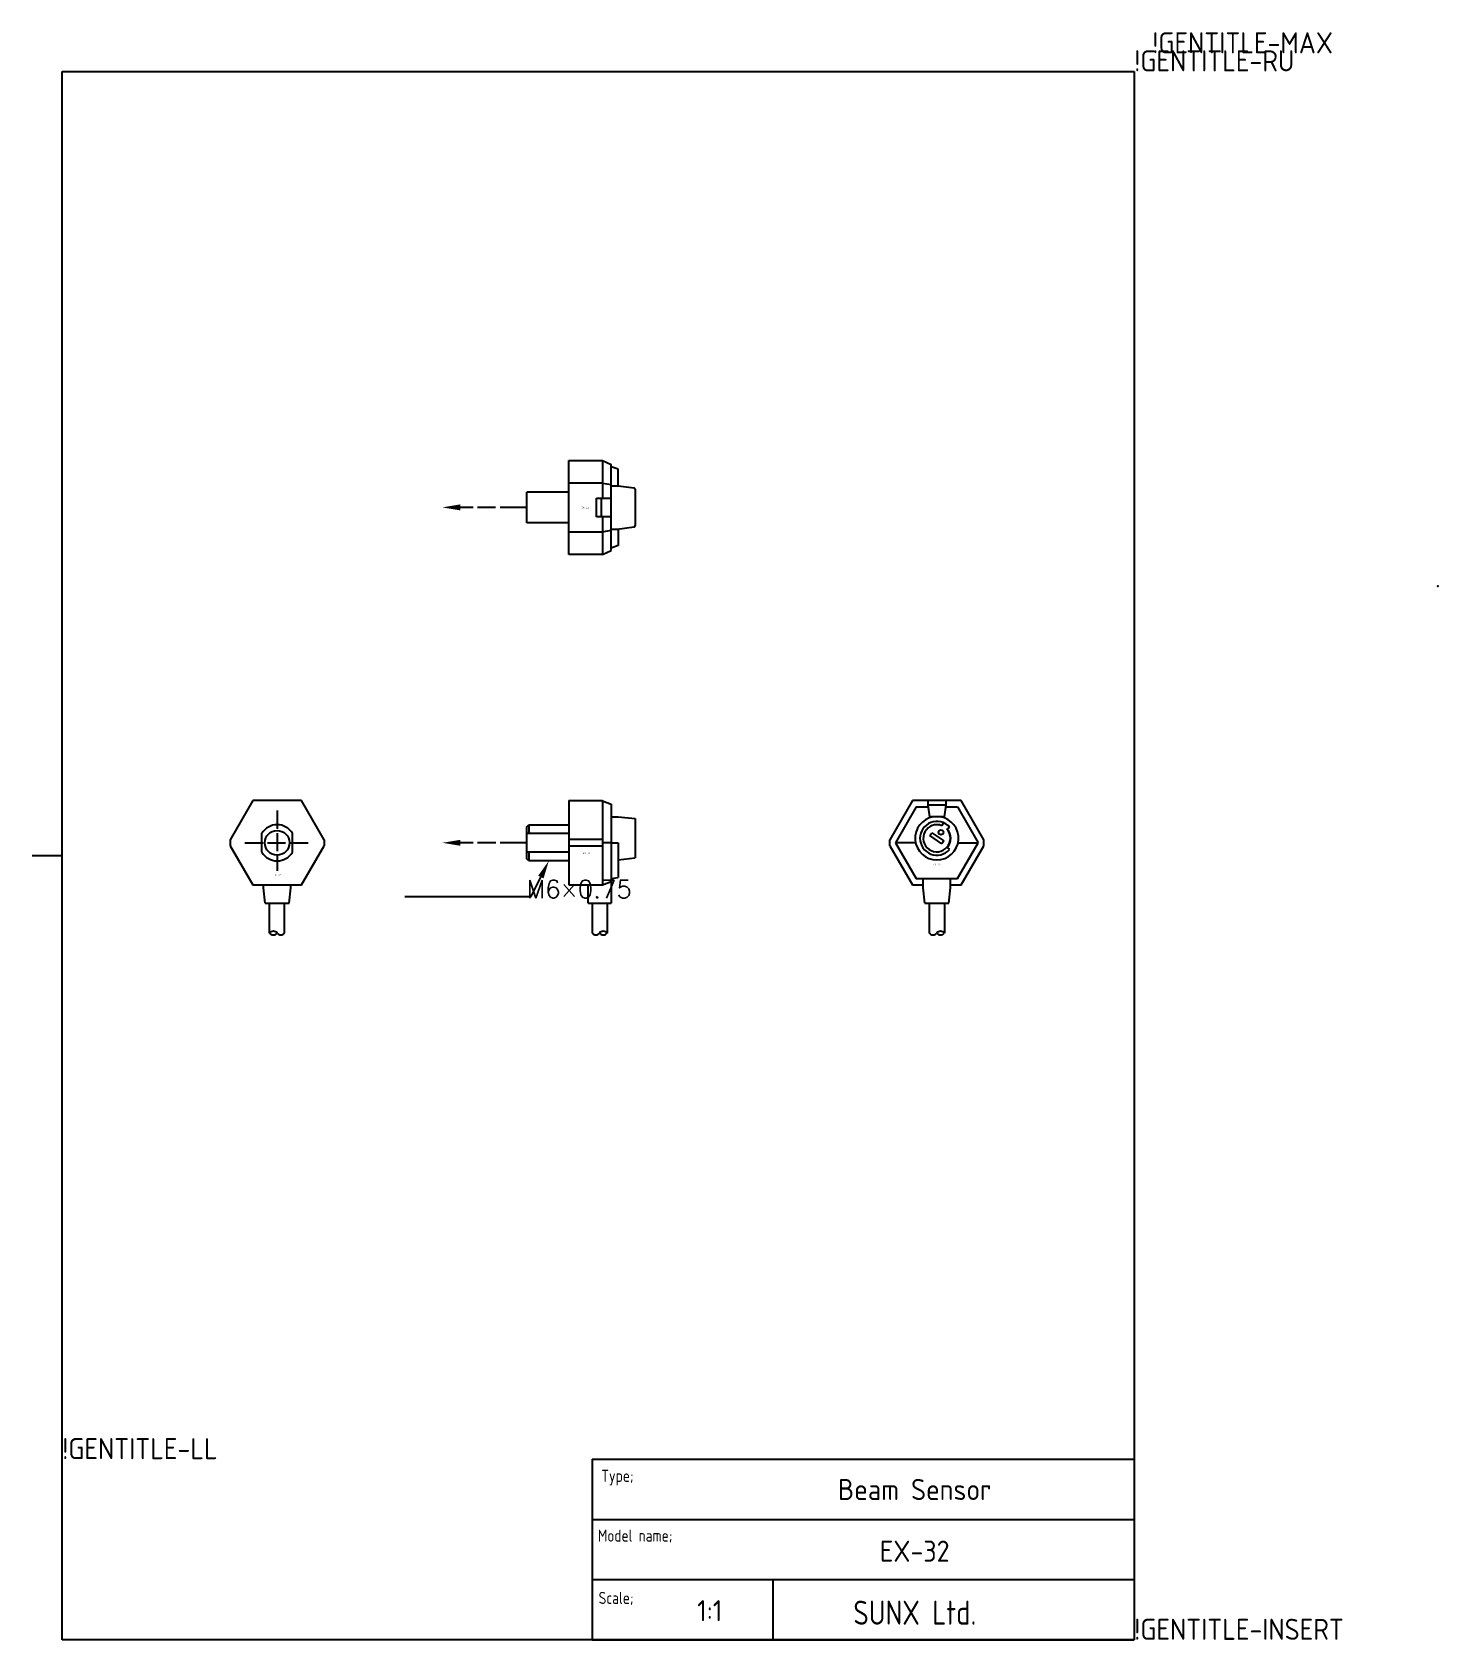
# Model space of a CAD drawing. Extents: x -233 to 0, y -175 to 92.
import ezdxf
from ezdxf.enums import TextEntityAlignment as Align

# ---------------------------------------------------------------- set-up
doc = ezdxf.new("R2010")
doc.units = 0
doc.linetypes.add('AM_ISO02W050X2', pattern=[3.75, 3, -0.75])
doc.layers.get('0').update_dxf_attribs({"linetype": 'CONTINUOUS'})
for name, color, linetype in [('1', 7, 'CONTINUOUS'), ('AM_0', 7, 'CONTINUOUS'), ('AM_5', 3, 'CONTINUOUS'), ('AM_BOR', 7, 'CONTINUOUS')]:
    doc.layers.add(name, color=color, linetype=linetype)
doc.styles.add('ACANSTS', font='romans.shx', dxfattribs={"height": 1, "bigfont": 'extfont.shx'})
doc.styles.get("Standard").update_dxf_attribs({"font": 'ISOCP.SHX', "bigfont": 'EXTFONT.SHX'})

# ---------------------------------------------------------------- blocks, each defined once
blk = doc.blocks.new('カタログA4F')
at = {"layer": 'AM_BOR', "color": 7}
for p, q in [((-178, 260.5), (0, 260.5)), ((-178, 0), (-178, 260.5)), ((0, 260.5), (0, 0)), ((0, 0), (-178, 0))]:
    blk.add_line(p, q, dxfattribs=at)
at = {"layer": 'AM_BOR'}
blk.add_line((-183, 130.25), (-178, 130.25), dxfattribs=at)
for s, p in [('!GENTITLE-MAX', (3, 263.5)), ('!GENTITLE-RU', (0, 260.5)), ('!GENTITLE-LL', (-178, 30)), ('!GENTITLE-INSERT', (0, 0))]:
    blk.add_text(s, height=3.5, dxfattribs=at).set_placement(p)
blk = doc.blocks.new('カタログT')
at = {"layer": 'AM_BOR', "color": 7}
for p, q in [((-90, 30), (0, 30)), ((-90, 30), (-90, 0)), ((-90, 20), (0, 20)), ((-90, 10), (0, 10)), ((-60, 10), (-60, 0))]:
    blk.add_line(p, q, dxfattribs=at)
at = {"layer": 'AM_BOR'}
for p in [(0, 30), (-90, 0)]:
    blk.add_line(p, (0, 0), dxfattribs=at)
at = {"layer": 'AM_BOR', "color": 2, "width": 0.9}
for s, height, p in [('Type;', 2, (-88.49, 27.24)), ('Model name;', 2, (-89.07, 17.31)), ('Scale;', 2, (-88.93, 6.96)), ('SUNX Ltd.', 4, (-46.64, 4.51))]:
    blk.add_text(s, height=height, dxfattribs=at).set_placement(p, align=Align.MIDDLE_LEFT)
at = {"layer": 'AM_BOR', "color": 2}
for tag, p in [('TYPE', (-36.46, 24.97)), ('MODEL-NAME', (-36.46, 14.73)), ('GEN-TITLE-SCA', (-70.49, 4.85))]:
    blk.add_attdef(tag, text='', height=3.5, dxfattribs=at).set_placement(p, align=Align.MIDDLE)
blk = doc.blocks.new('*S15')
at = {"layer": 'AM_5'}
for p, q in [((-150.54, -51.59), (-148.94, -48.34)), ((-171.51, -51.59), (-162.09, -51.59)), ((-162.09, -51.59), (-150.54, -51.59))]:
    blk.add_line(p, q, dxfattribs=at)
blk.add_trace([(-148.49, -48.56), (-149.39, -48.12), (-147.62, -45.65)], dxfattribs=at)
at = {"color": 2, "style": 'ACANSTS'}
blk.add_text('M6×0.75', height=3, dxfattribs=at).set_placement((-151.3, -51.85))
blk = doc.blocks.new('*S16')
at = {"layer": 'AM_5', "linetype": 'AM_ISO02W050X2'}
for p, q in [((-152.69, -42.65), (-162.29, -42.65)), ((-151.29, -42.65), (-152.69, -42.65))]:
    blk.add_line(p, q, dxfattribs=at)
blk.add_trace([(-162.29, -42.15), (-162.29, -43.15), (-165.29, -42.65)], dxfattribs=at)
blk = doc.blocks.new('*S17')
at = {"layer": 'AM_5', "linetype": 'AM_ISO02W050X2'}
for p, q in [((-152.7, 13.06), (-162.3, 13.06)), ((-151.29, 13.06), (-152.7, 13.06))]:
    blk.add_line(p, q, dxfattribs=at)
blk.add_trace([(-162.3, 13.56), (-162.3, 12.56), (-165.3, 13.06)], dxfattribs=at)

msp = doc.modelspace()

# ---------------------------------------------------------------- linework, layer by layer
for p, q in [((-138.69, 20.86), (-137.29, 20.2)), ((-138.69, 5.26), (-137.29, 5.92)), ((-138.69, -35.66), (-137.29, -36.24)), ((-86.71, -42.65), (-90.06, -42.65)), ((-138.69, -49.64), (-137.29, -49.07))]:
    msp.add_line(p, q)
at = {"color": 2}
for p, q in [((-138.69, 17.1), (-137.29, 16.87)), ((-138.94, 14.61), (-138.94, 11.51)), ((-138.69, 9.02), (-137.29, 9.25))]:
    msp.add_line(p, q, dxfattribs=at)
at = {"color": 2, "linetype": 'AM_ISO02W050X2'}
for p, q in [((-192.73, -37.31), (-192.73, -47.28)), ((-198.07, -42.65), (-187.56, -42.65))]:
    msp.add_line(p, q, dxfattribs=at)
msp.add_point((0, 0))
msp.add_point((0, 0))
at = {"layer": '1', "color": 7}
for p, q in [((-144.29, 5.26), (-144.29, 20.86)), ((-144.29, 20.86), (-138.69, 20.86)), ((-137.29, 12.46), (-137.29, 20.2)), ((-136.09, 19.41), (-137.29, 19.82)), ((-136.09, 16.66), (-136.09, 19.41)), ((-137.29, 16.66), (-136.09, 16.66)), ((-136.09, 16.66), (-133.47, 16.29)), ((-133.29, 16.09), (-133.29, 10.04)), ((-144.29, 15.61), (-151.29, 15.61)), ((-151.29, 10.51), (-151.29, 15.61)), ((-139.69, 11.51), (-139.69, 14.61)), ((-139.69, 14.61), (-137.29, 14.61)), ((-137.29, 11.51), (-139.69, 11.51)), ((-137.29, 5.92), (-137.29, 12.46)), ((-144.29, 10.51), (-151.29, 10.51)), ((-137.29, 9.46), (-136.29, 9.46)), ((-136.29, 9.46), (-133.47, 9.84)), ((-136.09, 9.46), (-136.09, 6.71)), ((-136.09, 6.71), (-137.29, 6.3)), ((-138.69, 5.26), (-144.29, 5.26)), ((-196.77, -35.65), (-200.53, -42.16)), ((-188.69, -35.65), (-196.77, -35.65)), ((-184.93, -42.16), (-188.69, -35.65)), ((-144.29, -35.65), (-144.29, -49.65)), ((-144.29, -35.65), (-138.69, -35.65)), ((-137.29, -36.24), (-137.29, -52.65)), ((-87.23, -35.65), (-90.99, -42.16)), ((-86.63, -36.7), (-90.06, -42.65)), ((-79.15, -35.65), (-87.23, -35.65)), ((-86.63, -36.7), (-84.64, -36.7)), ((-84.69, -35.65), (-84.69, -36.4)), ((-84.69, -36.4), (-84.39, -38.35)), ((-81.69, -36.4), (-81.99, -38.35)), ((-81.74, -36.7), (-79.76, -36.7)), ((-81.69, -35.65), (-81.69, -36.4)), ((-79.76, -36.7), (-76.32, -42.65)), ((-75.39, -42.16), (-79.15, -35.65)), ((-151.29, -40), (-150.94, -39.65)), ((-151.29, -45.3), (-151.29, -40)), ((-150.94, -39.65), (-144.29, -39.65)), ((-137.29, -38.35), (-136.09, -38.35)), ((-136.09, -38.35), (-133.29, -38.63)), ((-133.29, -38.63), (-133.29, -45.13)), ((-81.99, -38.35), (-84.39, -38.35)), ((-81.11, -40.03), (-81.48, -40.36)), ((-200.53, -42.16), (-200.53, -43.14)), ((-195.28, -44.23), (-195.28, -41.07)), ((-190.18, -44.23), (-190.18, -41.07)), ((-184.93, -42.16), (-184.93, -43.14)), ((-136.09, -42.65), (-136.09, -48.43)), ((-90.99, -43.14), (-90.99, -42.16)), ((-90.06, -42.65), (-86.63, -48.6)), ((-79.76, -48.6), (-76.32, -42.65)), ((-79.67, -42.65), (-76.32, -42.65)), ((-75.39, -43.14), (-75.39, -42.16)), ((-200.53, -43.14), (-196.77, -49.65)), ((-188.69, -49.65), (-184.93, -43.14)), ((-150.94, -45.65), (-151.29, -45.3)), ((-136.09, -45.5), (-133.29, -45.13)), ((-90.99, -43.14), (-87.23, -49.65)), ((-81.48, -43.44), (-81.11, -43.78)), ((-79.15, -49.65), (-75.39, -43.14)), ((-144.29, -45.65), (-150.94, -45.65)), ((-196.77, -49.65), (-188.69, -49.65)), ((-194.98, -50.15), (-194.98, -49.65)), ((-194.73, -52.65), (-194.98, -50.15)), ((-190.73, -52.65), (-190.48, -50.15)), ((-190.48, -50.15), (-190.48, -49.65)), ((-144.29, -49.65), (-138.69, -49.65)), ((-141.09, -52.65), (-141.09, -49.65)), ((-137.29, -48.6), (-136.09, -48.43)), ((-87.23, -49.65), (-85.44, -49.65)), ((-86.63, -48.6), (-79.76, -48.6)), ((-85.44, -50.15), (-85.44, -48.6)), ((-85.19, -52.65), (-85.44, -50.15)), ((-81.19, -52.65), (-80.94, -50.15)), ((-80.94, -50.15), (-80.94, -48.6)), ((-80.94, -49.65), (-79.15, -49.65)), ((-194.73, -52.65), (-190.73, -52.65)), ((-193.98, -57.65), (-193.98, -52.65)), ((-191.48, -57.65), (-191.48, -52.65)), ((-141.09, -52.65), (-137.29, -52.65)), ((-140.44, -52.65), (-140.44, -57.65)), ((-137.94, -52.65), (-137.94, -57.65)), ((-85.19, -52.65), (-81.19, -52.65)), ((-84.44, -52.65), (-84.44, -57.65)), ((-81.94, -52.65), (-81.94, -57.65))]:
    msp.add_line(p, q, dxfattribs=at)
at = {"layer": '1', "color": 2}
for p, q in [((-138.69, 20.86), (-138.69, 14.61)), ((-138.69, 17.1), (-144.29, 17.1)), ((-138.69, 11.51), (-138.69, 5.26)), ((-144.29, 9.02), (-138.69, 9.02)), ((-138.69, -35.65), (-138.69, -49.65)), ((-81.69, -36.4), (-84.69, -36.4)), ((-150.94, -39.65), (-150.94, -41.07)), ((-82.14, -39.31), (-82.35, -39.82)), ((-81.11, -40.03), (-81.52, -40.4)), ((-151.29, -41.07), (-144.29, -41.07)), ((-138.69, -42.11), (-144.29, -42.11)), ((-137.29, -42.65), (-138.69, -42.65)), ((-84.35, -41.46), (-84, -40.97)), ((-82.38, -42.84), (-84.35, -41.46)), ((-84, -40.97), (-82.04, -42.34)), ((-82.04, -42.34), (-82.38, -42.84)), ((-144.29, -44.23), (-151.29, -44.23)), ((-150.94, -44.23), (-150.94, -45.65)), ((-138.69, -43.2), (-144.29, -43.2))]:
    msp.add_line(p, q, dxfattribs=at)
at = {"layer": '1', "color": 7}
msp.add_circle((-192.73, -42.65), 2.05, dxfattribs=at)
at = {"layer": '1', "color": 2}
msp.add_circle((-82.5, -40.92), 0.4, dxfattribs=at)
at = {"layer": '1', "color": 7}
for centre, radius, start, end in [((-133.49, 16.09), 0.2, 0, 81.8699), ((-133.49, 10.04), 0.2, 277.5946, 0), ((-192.73, -42.65), 3, 31.7883, 148.2117), ((-83.19, -41.9), 3.6, 99.5604, 80.4396), ((-83.19, -41.9), 2.8, 42, 318), ((-83.19, -41.9), 2.3, 318, 42), ((-192.73, -42.65), 3, 211.7883, 328.2117)]:
    msp.add_arc(centre, radius, start, end, dxfattribs=at)
at = {"layer": '1', "color": 2}
for centre, radius, start, end in [((-83.19, -41.9), 2.25, 68, 42), ((-83.19, -41.9), 2.8, 55, 68), ((-83.19, -41.9), 2.8, 42, 55), ((-193.36, -58.12), 0.781, 36.8699, 143.1301), ((-193.36, -57.18), 0.781, 216.8699, 323.1301), ((-192.11, -57.18), 0.781, 216.8699, 323.1301), ((-139.82, -57.18), 0.781, 216.8699, 323.1301), ((-138.57, -58.12), 0.781, 36.8699, 143.1301), ((-138.57, -57.18), 0.781, 216.8699, 323.1301), ((-83.82, -57.18), 0.781, 216.8699, 323.1301), ((-82.57, -58.12), 0.781, 36.8699, 143.1301), ((-82.57, -57.18), 0.781, 216.8699, 323.1301)]:
    msp.add_arc(centre, radius, start, end, dxfattribs=at)
at = {"layer": 'AM_BOR'}
msp.add_line((-137.29, -42.65), (-136.09, -42.65), dxfattribs=at)

# ---------------------------------------------------------------- block references
at = {"layer": 'AM_5'}
for name in ['*S17', '*S16', '*S15']:
    msp.add_blockref(name, (0, 0), dxfattribs=at)
at = {"layer": 'AM_BOR'}
msp.add_blockref('カタログA4F', (-50.41, -175.03), dxfattribs=at)
msp.add_blockref('カタログT', (-50.41, -175.03), dxfattribs=at).add_auto_attribs({'TYPE': 'Beam Sensor', 'MODEL-NAME': 'EX-32', 'GEN-TITLE-SCA': '1:1'})

# ---------------------------------------------------------------- texts
at = {"layer": 'AM_0'}
for p in [(-142.22, 12.85), (-141.96, -44.53), (-193.36, -48.12), (-83.83, -46.41)]:
    msp.add_text('EX-32', height=0.3, dxfattribs=at).set_placement(p)

doc.saveas('drawing.dxf')
